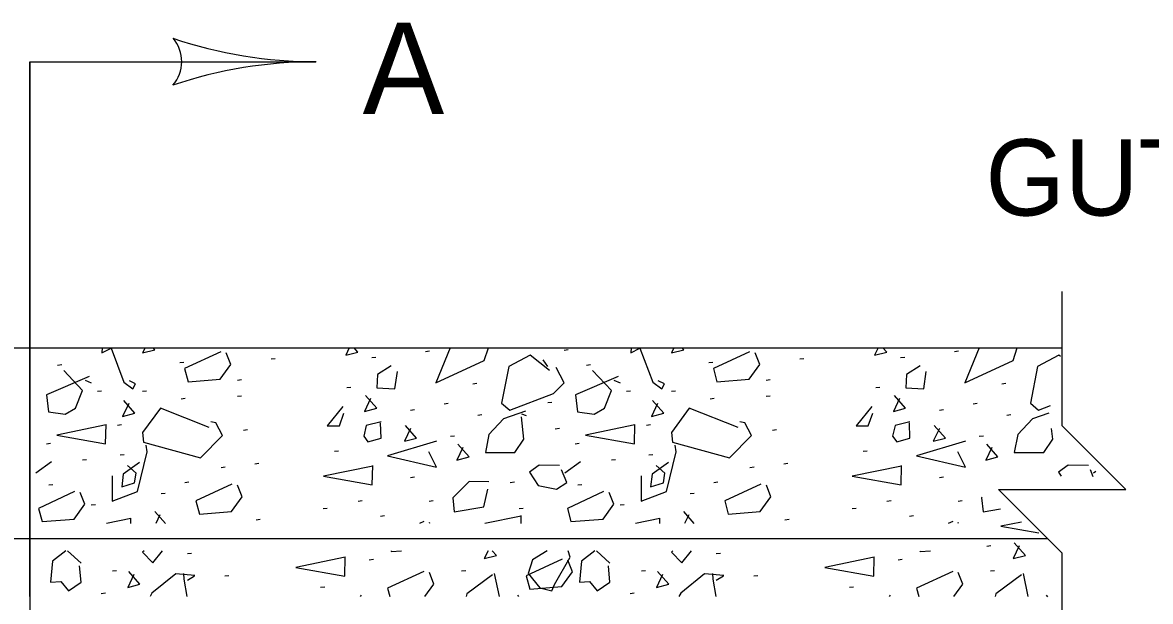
# Model space of a CAD drawing. Extents: x 997.6 to 1036.8, y 998.9 to 1022.6.
# Drawn here: x 1009.322 to 1012.279, y 1014.699 to 1016.217 of the extents above; entities that cross this region are included whole.
import ezdxf

# ---------------------------------------------------------------- set-up
doc = ezdxf.new("R2010")
doc.units = 0
doc.layers.add('Level 1', color=7, linetype='Continuous')

msp = doc.modelspace()

# ---------------------------------------------------------------- linework, layer by layer
at = {"layer": 'Level 1'}
for p, q in [((1009.3409, 1016.1141), (1010.0909, 1016.1141)), ((1009.3409, 1016.1141), (1009.3409, 1012.6141)), ((1008.3941, 1015.3641), (1012.0473, 1015.3641)), ((1008.394, 1014.8641), (1012.0088, 1014.8641))]:
    msp.add_line(p, q, dxfattribs=at)
for points in [[(1009.3409, 1014.8641), (1009.3409, 1016.1141)], [(1012.0473, 1013.9318), (1012.0473, 1014.8257), (1011.8806, 1014.9924), (1012.2139, 1014.9924), (1012.0473, 1015.1591), (1012.0473, 1015.5113)], [(1009.5305, 1015.3641), (1009.5298, 1015.351)], [(1009.5298, 1015.351), (1009.5538, 1015.363)], [(1009.5538, 1015.363), (1009.5872, 1015.2737)], [(1009.6428, 1015.3641), (1009.6365, 1015.351)], [(1009.6365, 1015.351), (1009.6685, 1015.359)], [(1009.6685, 1015.359), (1009.6641, 1015.3641)], [(1009.8411, 1015.3533), (1009.7464, 1015.3093), (1009.7558, 1015.2747), (1009.8398, 1015.2813), (1009.8678, 1015.32), (1009.8558, 1015.3507)], [(1010.1783, 1015.3641), (1010.169, 1015.3445)], [(1010.169, 1015.3445), (1010.201, 1015.3525)], [(1010.201, 1015.3525), (1010.1908, 1015.3641)], [(1010.3887, 1015.355), (1010.378, 1015.3537)], [(1010.4427, 1015.3641), (1010.4056, 1015.2723)], [(1010.5323, 1015.331), (1010.543, 1015.3641)], [(1010.7519, 1015.3583), (1010.7413, 1015.3569)], [(1010.917, 1015.3641), (1010.9164, 1015.351)], [(1010.9164, 1015.351), (1010.9404, 1015.363)], [(1010.9404, 1015.363), (1010.9738, 1015.2737)], [(1011.0293, 1015.3641), (1011.0231, 1015.351)], [(1011.0231, 1015.351), (1011.0551, 1015.359)], [(1011.0551, 1015.359), (1011.0506, 1015.3641)], [(1011.2277, 1015.3533), (1011.133, 1015.3093), (1011.1423, 1015.2747), (1011.2263, 1015.2813), (1011.2543, 1015.32), (1011.2423, 1015.3507)], [(1011.5649, 1015.3641), (1011.5556, 1015.3445)], [(1011.5556, 1015.3445), (1011.5876, 1015.3525)], [(1011.5876, 1015.3525), (1011.5773, 1015.3641)], [(1011.7753, 1015.355), (1011.7646, 1015.3537)], [(1011.8293, 1015.3641), (1011.7922, 1015.2723)], [(1011.9189, 1015.331), (1011.9296, 1015.3641)], [(1009.4243, 1015.319), (1009.4136, 1015.3177)], [(1009.7449, 1015.3256), (1009.7343, 1015.3243)], [(1009.9838, 1015.3354), (1009.9732, 1015.3341)], [(1010.248, 1015.3387), (1010.2373, 1015.3373)], [(1010.2883, 1015.3163), (1010.2523, 1015.2937), (1010.2509, 1015.259), (1010.2976, 1015.2563), (1010.3043, 1015.3017)], [(1010.4056, 1015.2723), (1010.5323, 1015.331)], [(1010.703, 1015.3043), (1010.6523, 1015.3443), (1010.5963, 1015.315), (1010.5777, 1015.219), (1010.599, 1015.2003), (1010.7137, 1015.2443), (1010.7417, 1015.2723), (1010.7203, 1015.3123)], [(1010.6857, 1015.3323), (1010.6977, 1015.315)], [(1010.8108, 1015.319), (1010.8002, 1015.3177)], [(1011.1315, 1015.3256), (1011.1208, 1015.3243)], [(1011.3704, 1015.3354), (1011.3598, 1015.3341)], [(1011.6346, 1015.3387), (1011.6238, 1015.3373)], [(1011.6748, 1015.3163), (1011.6388, 1015.2937), (1011.6375, 1015.259), (1011.6842, 1015.2563), (1011.6908, 1015.3017)], [(1011.7922, 1015.2723), (1011.9189, 1015.331)], [(1012.0389, 1015.3443), (1011.9829, 1015.315)], [(1012.0426, 1015.3413), (1012.0389, 1015.3443)], [(1009.4964, 1015.2883), (1009.3844, 1015.2403), (1009.3898, 1015.1963), (1009.4338, 1015.1897), (1009.4604, 1015.2057), (1009.4791, 1015.2523), (1009.4298, 1015.3043)], [(1010.883, 1015.2883), (1010.771, 1015.2403), (1010.7763, 1015.1963), (1010.8203, 1015.1897), (1010.847, 1015.2057), (1010.8657, 1015.2523), (1010.8163, 1015.3043)], [(1011.9829, 1015.315), (1011.9643, 1015.219)], [(1009.4858, 1015.279), (1009.5018, 1015.2723)], [(1009.5872, 1015.2737), (1009.6112, 1015.2563)], [(1009.6178, 1015.2697), (1009.6018, 1015.2777)], [(1009.6112, 1015.2563), (1009.6178, 1015.2697)], [(1009.8955, 1015.2798), (1009.8848, 1015.2784)], [(1010.1825, 1015.2601), (1010.1718, 1015.2588)], [(1010.513, 1015.2699), (1010.5023, 1015.2686)], [(1010.8723, 1015.279), (1010.8883, 1015.2723)], [(1010.9738, 1015.2737), (1010.9978, 1015.2563)], [(1011.0044, 1015.2697), (1010.9884, 1015.2777)], [(1010.9978, 1015.2563), (1011.0044, 1015.2697)], [(1011.2821, 1015.2798), (1011.2713, 1015.2784)], [(1011.5691, 1015.2601), (1011.5584, 1015.2588)], [(1011.8996, 1015.2699), (1011.8889, 1015.2686)], [(1009.5289, 1015.2503), (1009.5183, 1015.249)], [(1009.6468, 1015.2503), (1009.6361, 1015.249)], [(1009.7482, 1015.2307), (1009.7375, 1015.2293)], [(1009.8955, 1015.2373), (1009.8848, 1015.2359)], [(1010.2341, 1015.2306), (1010.2181, 1015.1973), (1010.2501, 1015.2053), (1010.2208, 1015.2386)], [(1010.9155, 1015.2503), (1010.9048, 1015.249)], [(1011.0333, 1015.2503), (1011.0227, 1015.249)], [(1011.1348, 1015.2307), (1011.1241, 1015.2293)], [(1011.2821, 1015.2373), (1011.2713, 1015.2359)], [(1011.6207, 1015.2306), (1011.6047, 1015.1973), (1011.6367, 1015.2053), (1011.6073, 1015.2386)], [(1009.6001, 1015.2175), (1009.5841, 1015.1842), (1009.6162, 1015.1922), (1009.5868, 1015.2255)], [(1009.8112, 1015.155), (1009.6832, 1015.2057), (1009.6365, 1015.1417), (1009.6392, 1015.1163), (1009.7885, 1015.075), (1009.8458, 1015.1337), (1009.8285, 1015.167), (1009.8152, 1015.1697)], [(1010.1616, 1015.2097), (1010.1203, 1015.159), (1010.1523, 1015.159), (1010.1643, 1015.1923)], [(1010.3494, 1015.2013), (1010.3388, 1015.1999)], [(1010.4378, 1015.2176), (1010.4271, 1015.2163)], [(1010.6403, 1015.1977), (1010.583, 1015.1777), (1010.5443, 1015.1363), (1010.535, 1015.0897), (1010.6123, 1015.0897), (1010.6363, 1015.1243), (1010.6297, 1015.183)], [(1010.7093, 1015.2208), (1010.6987, 1015.2195)], [(1010.9867, 1015.2175), (1010.9707, 1015.1842), (1011.0028, 1015.1922), (1010.9733, 1015.2255)], [(1011.1978, 1015.155), (1011.0698, 1015.2057), (1011.0231, 1015.1417), (1011.0258, 1015.1163), (1011.1751, 1015.075), (1011.2324, 1015.1337), (1011.2151, 1015.167), (1011.2018, 1015.1697)], [(1011.5482, 1015.2097), (1011.5068, 1015.159), (1011.5388, 1015.159), (1011.5508, 1015.1923)], [(1011.736, 1015.2013), (1011.7253, 1015.1999)], [(1011.8243, 1015.2176), (1011.8137, 1015.2163)], [(1011.9643, 1015.219), (1011.9856, 1015.2003)], [(1011.9856, 1015.2003), (1012.0164, 1015.2122)], [(1010.2616, 1015.1697), (1010.2229, 1015.1603), (1010.2163, 1015.1323), (1010.2269, 1015.1177), (1010.2616, 1015.127), (1010.2603, 1015.167)], [(1010.5261, 1015.1881), (1010.5154, 1015.1868)], [(1010.643, 1015.1857), (1010.631, 1015.1897)], [(1011.6482, 1015.1697), (1011.6095, 1015.1603), (1011.6028, 1015.1323), (1011.6135, 1015.1177), (1011.6482, 1015.127), (1011.6468, 1015.167)], [(1011.9127, 1015.1881), (1011.902, 1015.1868)], [(1011.9696, 1015.1777), (1011.9309, 1015.1363)], [(1012.0124, 1015.1926), (1011.9696, 1015.1777)], [(1009.5405, 1015.1616), (1009.4112, 1015.1349), (1009.5392, 1015.1123), (1009.5405, 1015.1629)], [(1009.5813, 1015.1619), (1009.5707, 1015.1606)], [(1009.9118, 1015.1488), (1009.9012, 1015.1475)], [(1010.3388, 1015.152), (1010.3228, 1015.1187), (1010.3548, 1015.1267), (1010.3254, 1015.16)], [(1010.729, 1015.1522), (1010.7183, 1015.1508)], [(1010.9271, 1015.1616), (1010.7978, 1015.1349), (1010.9258, 1015.1123), (1010.9271, 1015.1629)], [(1010.9679, 1015.1619), (1010.9573, 1015.1606)], [(1011.2984, 1015.1488), (1011.2878, 1015.1475)], [(1011.7253, 1015.152), (1011.7093, 1015.1187), (1011.7413, 1015.1267), (1011.712, 1015.16)], [(1012.0229, 1015.1243), (1012.0197, 1015.1523)], [(1009.3948, 1015.1128), (1009.3841, 1015.1115)], [(1010.4069, 1015.119), (1010.2789, 1015.0803), (1010.4069, 1015.051), (1010.3869, 1015.091)], [(1010.4541, 1015.1325), (1010.4434, 1015.1312)], [(1010.4763, 1015.1029), (1010.4603, 1015.0696), (1010.4923, 1015.0776), (1010.4629, 1015.1109)], [(1010.7813, 1015.1128), (1010.7707, 1015.1115)], [(1011.7935, 1015.119), (1011.6655, 1015.0803), (1011.7935, 1015.051), (1011.7735, 1015.091)], [(1011.8407, 1015.1325), (1011.83, 1015.1312)], [(1011.8628, 1015.1029), (1011.8468, 1015.0696), (1011.8788, 1015.0776), (1011.8495, 1015.1109)], [(1011.9309, 1015.1363), (1011.9216, 1015.0897)], [(1011.9989, 1015.0897), (1012.0229, 1015.1243)], [(1009.5565, 1015.0283), (1009.5565, 1014.9616), (1009.6232, 1014.9869), (1009.6485, 1015.091), (1009.6458, 1015.1083)], [(1009.5878, 1015.0834), (1009.5772, 1015.0821)], [(1010.1498, 1015.0933), (1010.1391, 1015.0919)], [(1010.9431, 1015.0283), (1010.9431, 1014.9616), (1011.0098, 1014.9869), (1011.0351, 1015.091), (1011.0324, 1015.1083)], [(1010.9744, 1015.0834), (1010.9638, 1015.0821)], [(1011.5363, 1015.0933), (1011.5257, 1015.0919)], [(1011.9216, 1015.0897), (1011.9989, 1015.0897)], [(1009.3564, 1015.0363), (1009.3978, 1015.0657)], [(1009.4897, 1015.0703), (1009.479, 1015.069)], [(1009.6285, 1015.063), (1009.5858, 1015.0323), (1009.5818, 1014.999), (1009.6152, 1015.0097), (1009.6192, 1015.035), (1009.5965, 1015.055)], [(1009.8529, 1015.0507), (1009.8423, 1015.0493)], [(1009.9413, 1015.0605), (1009.9306, 1015.0592)], [(1010.2398, 1015.0536), (1010.1105, 1015.0269), (1010.2385, 1015.0043), (1010.2398, 1015.0549)], [(1010.7297, 1015.055), (1010.6763, 1015.0563), (1010.651, 1015.0377), (1010.6737, 1015.003), (1010.7217, 1014.9936), (1010.7483, 1015.011), (1010.735, 1015.0443)], [(1010.743, 1015.0363), (1010.7843, 1015.0657)], [(1010.8763, 1015.0703), (1010.8656, 1015.069)], [(1011.0151, 1015.063), (1010.9724, 1015.0323), (1010.9684, 1014.999), (1011.0018, 1015.0097), (1011.0058, 1015.035), (1010.9831, 1015.055)], [(1011.2395, 1015.0507), (1011.2288, 1015.0493)], [(1011.3278, 1015.0605), (1011.3172, 1015.0592)], [(1011.6264, 1015.0536), (1011.4971, 1015.0269), (1011.6251, 1015.0043), (1011.6264, 1015.0549)], [(1012.0629, 1015.0563), (1012.0376, 1015.0377)], [(1012.1163, 1015.055), (1012.0629, 1015.0563)], [(1010.3494, 1015.0245), (1010.3388, 1015.0232)], [(1011.736, 1015.0245), (1011.7253, 1015.0232)], [(1012.0376, 1015.0377), (1012.0445, 1015.027)], [(1012.1289, 1015.0258), (1012.1216, 1015.0443)], [(1012.1296, 1015.0363), (1012.1353, 1015.0404)], [(1009.4013, 1015.0048), (1009.3907, 1015.0035)], [(1009.758, 1015.0114), (1009.7473, 1015.0101)], [(1009.8706, 1015.0064), (1009.7759, 1014.9624), (1009.7853, 1014.9278), (1009.8693, 1014.9344), (1009.8973, 1014.9731), (1009.8853, 1015.0038)], [(1010.5443, 1015.0123), (1010.4923, 1015.0137), (1010.4496, 1014.9709), (1010.4536, 1014.9336), (1010.531, 1014.9469), (1010.5417, 1014.9936)], [(1010.6112, 1015.0114), (1010.6005, 1015.0101)], [(1010.7879, 1015.0048), (1010.7773, 1015.0035)], [(1011.1446, 1015.0114), (1011.1339, 1015.0101)], [(1011.2572, 1015.0064), (1011.1625, 1014.9624), (1011.1718, 1014.9278), (1011.2558, 1014.9344), (1011.2838, 1014.9731), (1011.2718, 1015.0038)], [(1009.4583, 1014.9868), (1009.3636, 1014.9428), (1009.3729, 1014.9082), (1009.4569, 1014.9148), (1009.4849, 1014.9535), (1009.4729, 1014.9842)], [(1009.6958, 1014.982), (1009.6852, 1014.9807)], [(1010.212, 1014.9623), (1010.2013, 1014.961)], [(1010.3985, 1014.9623), (1010.3878, 1014.961)], [(1010.8448, 1014.9868), (1010.7502, 1014.9428), (1010.7595, 1014.9082), (1010.8435, 1014.9148), (1010.8715, 1014.9535), (1010.8595, 1014.9842)], [(1011.0824, 1014.982), (1011.0718, 1014.9807)], [(1011.5986, 1014.9623), (1011.5878, 1014.961)], [(1011.7851, 1014.9623), (1011.7744, 1014.961)], [(1011.8372, 1014.9719), (1011.8362, 1014.9709)], [(1011.8362, 1014.9709), (1011.8402, 1014.9336)], [(1009.5126, 1014.9525), (1009.5019, 1014.9512)], [(1009.6961, 1014.903), (1009.6686, 1014.9343)], [(1010.1203, 1014.9427), (1010.1097, 1014.9413)], [(1010.6341, 1014.9427), (1010.6234, 1014.9413)], [(1010.8992, 1014.9525), (1010.8885, 1014.9512)], [(1011.0827, 1014.903), (1011.0552, 1014.9343)], [(1011.5069, 1014.9427), (1011.4963, 1014.9413)], [(1011.8402, 1014.9336), (1011.8858, 1014.9414)], [(1009.6059, 1014.9162), (1009.542, 1014.903)], [(1009.6055, 1014.903), (1009.6059, 1014.9175)], [(1009.6819, 1014.9263), (1009.6708, 1014.903)], [(1009.9446, 1014.9133), (1009.9338, 1014.9119)], [(1010.2708, 1014.9231), (1010.2602, 1014.9218)], [(1010.3736, 1014.9083), (1010.3623, 1014.903)], [(1010.3893, 1014.903), (1010.3883, 1014.9056)], [(1010.6293, 1014.9227), (1010.5338, 1014.903)], [(1010.6287, 1014.903), (1010.6293, 1014.924)], [(1010.9925, 1014.9162), (1010.9286, 1014.903)], [(1010.9921, 1014.903), (1010.9925, 1014.9175)], [(1011.0685, 1014.9263), (1011.0573, 1014.903)], [(1011.3312, 1014.9133), (1011.3204, 1014.9119)], [(1011.6574, 1014.9231), (1011.6468, 1014.9218)], [(1011.7602, 1014.9083), (1011.7488, 1014.903)], [(1011.7758, 1014.903), (1011.7748, 1014.9056)], [(1011.9403, 1014.9071), (1011.8865, 1014.896)], [(1011.8865, 1014.896), (1011.9861, 1014.8783)], [(1009.3409, 1014.7118), (1009.3409, 1014.8641)], [(1011.8603, 1014.8445), (1011.8497, 1014.8432)], [(1011.9348, 1014.8444), (1011.9188, 1014.8111), (1011.9508, 1014.8191), (1011.9214, 1014.8524)], [(1009.4354, 1014.8318), (1009.4004, 1014.8043), (1009.3951, 1014.7496), (1009.4218, 1014.7509), (1009.4418, 1014.7269), (1009.4751, 1014.7496), (1009.4711, 1014.7923)], [(1009.4751, 1014.7989), (1009.4397, 1014.8318)], [(1009.6403, 1014.8318), (1009.6365, 1014.8283), (1009.6632, 1014.8003), (1009.6888, 1014.8318)], [(1009.7646, 1014.8249), (1009.7539, 1014.8236)], [(1010.1679, 1014.8148), (1010.0385, 1014.788), (1010.1666, 1014.7653), (1010.1679, 1014.8161)], [(1010.2877, 1014.8318), (1010.2883, 1014.8296), (1010.3155, 1014.8318)], [(1010.5421, 1014.8318), (1010.5322, 1014.8111), (1010.5643, 1014.8191), (1010.553, 1014.8318)], [(1010.6968, 1014.8318), (1010.659, 1014.8083), (1010.647, 1014.7723), (1010.6777, 1014.7349), (1010.7097, 1014.7269), (1010.7163, 1014.7429), (1010.7577, 1014.8149), (1010.752, 1014.8318)], [(1010.822, 1014.8318), (1010.787, 1014.8043), (1010.7817, 1014.7496), (1010.8083, 1014.7509), (1010.8283, 1014.7269), (1010.8617, 1014.7496), (1010.8577, 1014.7923)], [(1010.8617, 1014.7989), (1010.8263, 1014.8318)], [(1011.0269, 1014.8318), (1011.0231, 1014.8283), (1011.0498, 1014.8003), (1011.0754, 1014.8318)], [(1011.1512, 1014.8249), (1011.1405, 1014.8236)], [(1011.5545, 1014.8148), (1011.4251, 1014.788), (1011.5532, 1014.7653), (1011.5545, 1014.8161)], [(1011.6743, 1014.8318), (1011.6748, 1014.8296), (1011.7021, 1014.8318)], [(1010.2414, 1014.8085), (1010.2308, 1014.8072)], [(1010.7368, 1014.8101), (1010.6422, 1014.7661), (1010.6515, 1014.7314), (1010.7355, 1014.7381), (1010.7635, 1014.7768), (1010.7515, 1014.8074)], [(1011.628, 1014.8085), (1011.6173, 1014.8072)], [(1009.5683, 1014.7791), (1009.5576, 1014.7778)], [(1009.6133, 1014.7692), (1009.5973, 1014.7358), (1009.6293, 1014.7438), (1009.5999, 1014.7772)], [(1009.7738, 1014.7669), (1009.7232, 1014.7709), (1009.6605, 1014.7203), (1009.6561, 1014.7118)], [(1009.7537, 1014.7118), (1009.7458, 1014.7576), (1009.7445, 1014.7723)], [(1009.7538, 1014.7549), (1009.7725, 1014.7656)], [(1009.8628, 1014.766), (1009.8521, 1014.7647)], [(1010.3736, 1014.7774), (1010.2789, 1014.7333), (1010.2847, 1014.7118)], [(1010.3768, 1014.7118), (1010.4003, 1014.744), (1010.3883, 1014.7748)], [(1010.4836, 1014.7791), (1010.4729, 1014.7778)], [(1010.5537, 1014.7683), (1010.4869, 1014.7189), (1010.4846, 1014.7118)], [(1010.5718, 1014.7118), (1010.559, 1014.7723)], [(1010.9548, 1014.7791), (1010.9442, 1014.7778)], [(1010.9998, 1014.7692), (1010.9838, 1014.7358), (1011.0158, 1014.7438), (1010.9865, 1014.7772)], [(1011.1604, 1014.7669), (1011.1098, 1014.7709), (1011.0471, 1014.7203), (1011.0427, 1014.7118)], [(1011.1403, 1014.7118), (1011.1324, 1014.7576), (1011.1311, 1014.7723)], [(1011.1404, 1014.7549), (1011.1591, 1014.7656)], [(1011.2493, 1014.766), (1011.2387, 1014.7647)], [(1011.7602, 1014.7774), (1011.6655, 1014.7333), (1011.6713, 1014.7118)], [(1011.7634, 1014.7118), (1011.7868, 1014.744), (1011.7748, 1014.7748)], [(1011.8702, 1014.7791), (1011.8595, 1014.7778)], [(1011.9403, 1014.7683), (1011.8735, 1014.7189), (1011.8712, 1014.7118)], [(1011.9583, 1014.7118), (1011.9456, 1014.7723)], [(1010.1138, 1014.7365), (1010.1031, 1014.7352)], [(1011.5003, 1014.7365), (1011.4897, 1014.7352)], [(1009.5388, 1014.7202), (1009.5281, 1014.7188)], [(1010.2096, 1014.7149), (1010.2071, 1014.7118)], [(1010.6228, 1014.7118), (1010.6199, 1014.715)], [(1010.9253, 1014.7202), (1010.9147, 1014.7188)], [(1011.5962, 1014.7149), (1011.5937, 1014.7118)], [(1012.0098, 1014.7112), (1012.0065, 1014.715)]]:
    msp.add_lwpolyline(points, dxfattribs=at)
for centre, radius, start, end in [((1009.6453, 1016.1142), 0.0938, 318.7746, 40.8913), ((1010.0909, 1017.286), 1.1719, 251.3472, 269.9939), ((1010.0909, 1014.9422), 1.1719, 90, 108.6688), ((1010.0909, 1014.9422), 1.1719, 89.9878, 90)]:
    msp.add_arc(centre, radius, start, end, dxfattribs=at)

# ---------------------------------------------------------------- texts
for s, height, p in [('A', 0.24, (1010.2132, 1015.9768)), ('GUTTER LINE', 0.2, (1011.8462, 1015.7108))]:
    msp.add_text(s, height=height, dxfattribs=at).set_placement(p)

doc.saveas('drawing.dxf')
